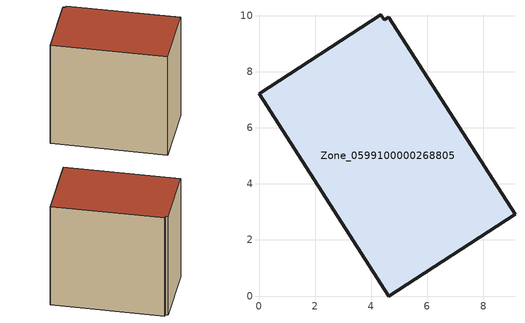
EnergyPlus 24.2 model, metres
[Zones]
Zone_0599100000268805
 floor ground (C_G): 4.62,0 0,7.21 4.33,10.02 4.47,9.85 4.62,9.94 9.13,2.92 z0
 wall outside (C_F): 4.62,0 9.13,2.92 4.62,9.94 4.47,9.85 4.33,10.02 0,7.21 4.62,0 z0:8.33
 roof outside (C_R): 0,7.21 4.62,0 9.13,2.92 4.62,9.94 4.47,9.85 4.33,10.02 z8.33
[BUILDING]
Pand.0599100000268805: North Axis=0; Terrain=City; Loads Convergence Tolerance Value=0.04; Temperature Convergence Tolerance Value=0.4; Solar Distribution=FullExterior; Maximum Number of Warmup Days=25; Minimum Number of Warmup Days=1
[Site:Location]
Rotterdam.The.Hague.AP_ZH_NLD Design_Conditions: Latitude=51.96; Longitude=4.45; Time Zone=1; Elevation=-4.5
[SITE:GROUNDTEMPERATURE:BUILDINGSURFACE]
18, 18, 18, 18, 18, 18, 18, 18, 18, 18, 18, 18
[MATERIAL] Thermal Absorptance=0.9; Solar Absorptance=0.7; Visible Absorptance=0.7
Name | Roughness | Thickness | Conductivity | Density | Specific Heat
G.TI.1975-1991 | MediumSmooth | 0.15 | 0.288461 | 540 | 1210
F.TI.1975-1991 | Rough | 0.3 | 0.230769 | 1920 | 840
R.TI.1975-1991 | MediumRough | 0.2 | 0.153846 | 1500 | 1000
[CONSTRUCTION]
C_G: G.TI.1975-1991
C_F: F.TI.1975-1991
C_R: R.TI.1975-1991
[ZONE]
Zone_0599100000268805: Type=1; Multiplier=1; Ceiling Height=Autocalculate; Volume=Autocalculate; Floor Area=autocalculate; Part of Total Floor Area=Yes
[ZONEINFILTRATION:DESIGNFLOWRATE]
Infil_Zone_0599100000268805: Zone or ZoneList or Space or SpaceList=Zone_0599100000268805; Schedule=AlwaysOn; Design Flow Rate Calculation Method=Flow/Area; Flow Rate per Floor Area=0.003; Constant Term Coefficient=1; Temperature Term Coefficient=0; Velocity Term Coefficient=0; Velocity Squared Term Coefficient=0
[HVACTEMPLATE:ZONE:IDEALLOADSAIRSYSTEM]
Zone_0599100000268805: Maximum Heating Supply Air Temperature=50; Minimum Cooling Supply Air Temperature=13; Maximum Heating Supply Air Humidity Ratio=0.0156; Minimum Cooling Supply Air Humidity Ratio=0.0077; Heating Limit=NoLimit; Cooling Limit=NoLimit; Dehumidification Control Type=ConstantSensibleHeatRatio; Cooling Sensible Heat Ratio=0.7; Dehumidification Setpoint=60; Humidification Control Type=None; Humidification Setpoint=30; Outdoor Air Method=None; Outdoor Air Flow Rate per Person=0.00944; Outdoor Air Flow Rate per Zone Floor Area=0; Outdoor Air Flow Rate per Zone=0; Demand Controlled Ventilation Type=None; Outdoor Air Economizer Type=NoEconomizer; Heat Recovery Type=None; Sensible Heat Recovery Effectiveness=0.7; Latent Heat Recovery Effectiveness=0.65
[ZONECONTROL:THERMOSTAT]
ThermostatControl_Zone_0599100000268805: Zone or ZoneList=Zone_0599100000268805; Control Type Schedule=DualSetpointControlType; Control 1=Thermostat_Zone_0599100000268805; Temperature Difference Between Cutout And Setpoint=0
[THERMOSTATSETPOINT:DUALSETPOINT]
Thermostat_Zone_0599100000268805: Heating Setpoint Temperature Schedule=HeatingSetpoint_Zone_0599100000268805; Cooling Setpoint Temperature Schedule=CoolingSetpoint_Zone_0599100000268805
[SCHEDULE:COMPACT]
HeatingSetpoint_Zone_0599100000268805: Through: 12/31, For: AllDays, Until: 24:00, 21
CoolingSetpoint_Zone_0599100000268805: Through: 12/31, For: AllDays, Until: 24:00, 24
DualSetpointControlType: Through: 12/31, For: AllDays, Until: 24:00, 4
AlwaysOn: Through: 12/31, For: AllDays, Until: 24:00, 1
